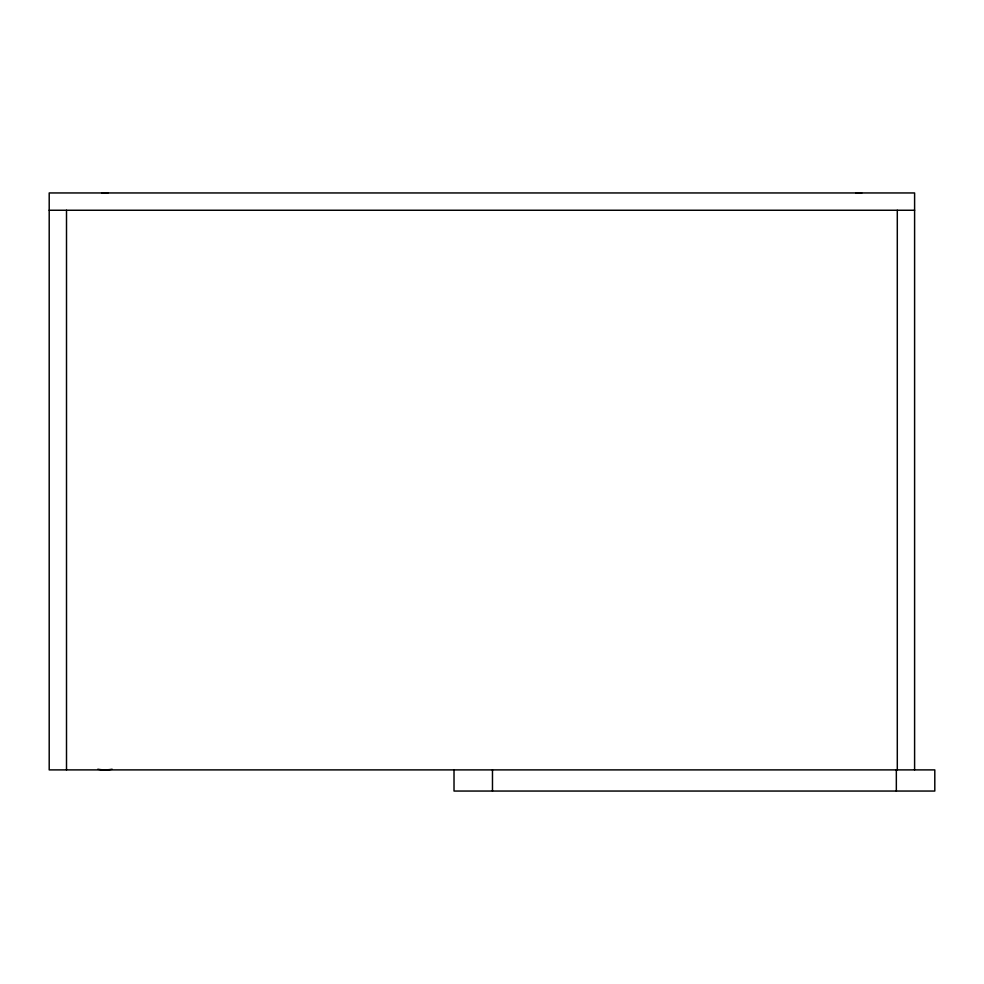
<?xml version="1.0" encoding="UTF-8"?>
<svg xmlns="http://www.w3.org/2000/svg" width="984" height="984" viewBox="0 0 984 984"><rect width="100%" height="100%" fill="white"/><g stroke="black" fill="none" stroke-linecap="round" stroke-linejoin="round"><path stroke-width="1.48" d="M49.2 210.256L914.603 210.256M914.603 769.894L914.603 192.95L49.2 192.95L49.2 769.894L934.8 769.894L934.8 791.05L454.018 791.05L454.018 769.894M897.297 210.256L897.297 769.894M896.338 769.894L896.338 791.05M492.48 769.894L492.48 791.05M66.506 210.256L66.506 769.894M102.102 193.061A38.462 38.462 0 0 1 107.834 193.061M855.969 193.061A38.462 38.462 0 0 1 861.701 193.061M112.127 769.217A38.462 38.462 0 0 1 97.81 769.217"/></g></svg>
